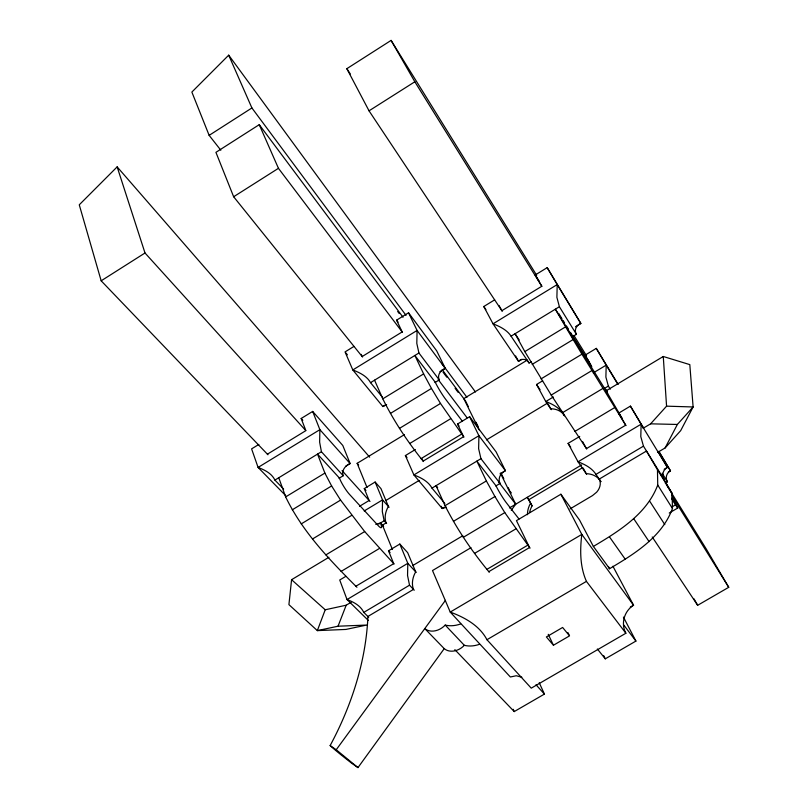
<?xml version="1.0" encoding="UTF-8"?>
<svg xmlns="http://www.w3.org/2000/svg" width="808" height="808" viewBox="0 0 808 808"><rect width="100%" height="100%" fill="white"/><g stroke="black" fill="none" stroke-linecap="round" stroke-linejoin="round"><path stroke-width="1.21" d="M328.886 557.298L291.577 579.7L288.911 604.626L317.342 630.614L345.925 629.432L366.579 625.059L338.037 626.21L317.342 630.614L325.22 609.777L346.198 605.202L351.339 602.142M338.037 626.21L346.198 605.202M609.252 568.862C634.3 554.056 661.924 537.098 672.458 508.515L672.115 493.425L661.207 474.811M488.789 571.66L529.563 547.531L516.453 520.645L560.883 494.233L579.589 520.12L593.375 546.43C618.827 531.3 646.834 514.029 657.732 485.042L657.47 469.781L646.481 451.026L599.193 479.114A13.696 10.686 -34.4 0 1 596.668 492.173L592.527 495.577L570.034 508.919M657.722 452.329L665.105 447.955L677.356 424.463L693.112 406.969L689.81 364.62L663.267 356.49L606.091 390.83L621.968 418.079M355.884 586.234L393.728 563.651L388.507 550.824L399.819 544.057L407.676 552.662L415.686 571.842A23.695 18.241 -42.5 0 0 413.484 589.396L367.913 616.464A265.317 184.567 -50.9 0 1 330.149 745.552A61.448 2.464 36.4 0 0 351.955 763.429L357.974 767.6L444.228 648.642A15.877 12.585 -44.1 0 0 464.317 645.309A28.351 22.513 -42.8 0 0 479.538 644.279M357.974 767.6L336.219 749.753L445.44 600.334M511.252 510.303L515.706 504.202L500.384 473.044M665.105 447.955L680.7 430.614L693.112 406.969L666.57 406.161L650.612 423.826L643.077 428.311M369.67 457.156L117.15 166.872L79.265 204.808L101.172 280.81L267.963 454.763M475.437 391.971L228.704 55.166L191.86 92.062L209.141 135.36L220.837 150.217M612.918 566.226L633.563 605.242C624.291 610.989 620.564 623.564 625.877 633.24L531.25 688.163L486.951 639.714C479.568 625.574 464.691 617.393 450.238 612.08L432.512 570.549L470.993 547.673M353.934 346.43L345.046 351.914L352.813 369.953L382.841 406.525L386.648 404.667M209.141 135.36L251.904 107.959L228.704 55.166M403.051 317.261L259.247 124.664L215.928 152.348L233.643 196.748L362.529 357.005M502.273 311.322L369.034 110.827L346.834 68.69L391.092 40.4L536.674 275.326M101.172 280.81L145.006 252.995L117.15 166.872M233.643 196.748L278.447 168.317L259.247 124.664M369.034 110.827L414.837 81.77L391.092 40.4M361.196 354.369L362.156 356.54L402.162 331.936L396.587 320.15L408.535 312.777L436.704 350.854L445.299 368.418L439.916 371.71M258.853 444.43L251.601 448.874L258.085 467.438L285.689 495.637M267.397 454.177L305.868 430.634L301.172 418.483L312.666 411.434L342.794 445.481L350.116 463.55L345.814 466.155M521.715 359.368L518.494 361.327L493.031 323.816L483.79 306.515L494.637 299.859M499.031 305.495L501.859 310.696L541.815 286.254L535.26 274.962L547.188 267.64L580.861 323.463L575.478 326.725M434.957 382.548L439.269 379.922C436.825 375.104 440.754 370.014 445.299 368.418L417.079 330.452L352.813 369.953C359.57 372.589 366.862 376.033 370.539 382.639L418.928 352.995L416.807 343.39L417.079 330.452L408.535 312.777M423.463 461.53C407.798 442.097 393.86 421.221 382.79 398.829L423.614 373.902L414.878 355.469L435.31 382.336A13.938 1.414 58.7 0 0 445.632 399.263L462.398 421.261M382.841 406.525L386.072 404.555M338.986 478.316L343.228 475.74C341.178 470.498 345.471 465.459 350.116 463.55L319.877 429.664L258.085 467.438C264.64 469.933 271.781 473.417 274.902 480.093L321.422 451.743L319.635 442.168L319.877 429.664L312.666 411.434M572.115 336.926L576.427 334.32C573.69 330.189 576.488 324.927 580.861 323.463L557.207 284.578L493.031 323.816C499.809 326.483 506.949 329.886 511.07 336.168L559.389 306.717L556.894 297.364L557.207 284.578L547.188 267.64M390.436 413.423L431.462 388.436L423.614 373.902M356.934 587.285C329.816 560.176 302.445 531.846 285.658 496.91L324.887 473.084L317.534 454.116L339.411 478.053A13.494 2.464 58.6 0 0 349.5 494.375L378.296 525.715A13.1 2.333 58.9 0 0 380.487 522.988L383.618 526.412M586.719 449.036L551.218 395.082L524.826 351.601L565.6 326.836L555.349 309.181L607.616 393.284M399.455 428.392L440.501 403.455L463.933 437.118M367.034 487.466L357.146 463.327L404.414 434.643M527.301 360.085L463.792 398.617L479.144 429.846M515.605 355.954L518.494 361.327C521.625 358.136 527.23 358.813 529.078 363.024L531.24 361.721M292.264 509.808L331.613 485.951L324.887 473.084M532.23 364.337L573.135 339.542L565.6 326.836M409.707 443.521L450.601 418.746M446.4 507.212L442.259 508.535L413.898 474.932L405.384 455.571L415.373 449.521M422.17 458.995L423.129 461.126L463.6 436.694L457.52 424.028L469.61 416.706L496.102 451.874L505.424 470.7C500.718 472.811 497.496 478.528 500.041 483.436L495.779 485.992M301.253 523.887L340.582 500.101L364.691 531.563L394.082 564.035M541.057 378.891L581.942 354.187L625.968 425.604M359.52 506.293L369.125 500.495L364.277 488.598L375.134 482.033L380.972 488.628L388.396 506.444A22.806 16.938 -41.3 0 0 386.113 522.938L382.447 525.129L392.415 549.49M551.298 409.676L545.774 401.536L536.542 384.487L542.633 380.81M591.537 366.337L585.043 355.177L596.284 348.379L618.14 384.325M421.059 458.621L461.62 434.128M312.504 538.986L351.662 515.383M551.218 395.082L591.9 370.559M364.196 510.959L382.548 499.889L389.123 507.252M553.329 396.991L545.774 401.536C553.106 404.232 560.419 408.424 564.277 415.494M593.254 372.932L606.202 365.125L596.284 348.379M385.749 500.566L419.17 480.427M486.456 439.895L547.592 403.071M500.071 473.902L505.424 470.7L478.922 435.714L413.898 474.932C420.877 477.589 428.25 481.305 431.977 488.113L480.942 458.681L478.629 448.703L478.922 435.714L469.61 416.706M325.866 554.894L364.691 531.563M562.56 412.666L602.889 388.436M378.8 523.998L384.154 520.776L382.315 511.605L382.548 499.889L375.134 482.033M604.131 388.618L608.363 386.072L605.889 377.094L606.202 365.125L617.736 384.093M489.294 572.266C472.266 551.712 457.106 529.543 445.056 505.687L486.376 480.942L476.851 461.136L496.031 485.84A13.999 1.434 59.1 0 0 506.364 502.778L518.989 518.978M444.4 507.252L442.259 508.535L441.249 506.283M341.097 571.418L379.457 548.44M574.902 431.411L614.726 407.555M345.854 576.336L339.734 580.003L347.026 599.556L368.397 620.504M586.618 474.266L578.053 461.802L568.095 443.39L579.74 436.431M582.528 441.511L586.446 448.612L625.705 425.18L618.686 413.13L630.422 406.111L643.562 428.018M453.44 521.332L494.94 496.536L486.376 480.942M412.736 565.56L462.792 535.734M509.434 507.939L581.659 464.903M463.307 537.32L504.798 512.605L530.048 548.147M529.604 512.545A23.816 18.604 -36.5 0 1 532.078 505.869L527.22 497.344L528.947 499.627L582.861 467.509M416.211 572.418L407.808 563.317L347.026 599.556C353.651 601.99 360.641 605.717 363.772 612.393L409.525 585.194L414.262 590.224M643.461 446.147L664.075 479.447C661.378 475.316 663.065 469.579 667.428 467.377L641.128 424.19L578.053 461.802C584.891 464.408 591.921 468.034 595.971 474.367L643.461 446.147L640.795 436.623L641.128 424.19L630.422 406.111M474.508 553.419L515.787 528.917M486.86 569.398L527.725 545.208M664.176 469.307L667.428 467.377L658.096 451.611M668.337 472.074L670.478 470.811L658.894 451.349M665.297 483.093L667.448 481.821C664.994 478.063 666.499 472.832 670.478 470.811L658.682 451.419M672.327 506.717L675.538 504.828L677.73 508.03L669.256 513.009M486.951 639.714L586.436 581.376C579.891 566.711 579.912 550.076 581.81 534.411L560.883 494.233M553.43 645.249L569.529 635.866L562.62 627.462L546.38 636.946L553.43 645.249L548.238 634.31M630.29 607.141L632.472 605.879M454.843 649.652L514.221 711.585L544.43 694.082L539.229 682.73M597.365 648.996L605.273 658.833L635.916 641.077L623.423 617.07M652.228 536.966L697.647 605.303L728.735 587.295L706.182 548.864L666.297 484.507M375.781 524.402L380.487 522.988M650.612 423.826L677.356 424.463M521.867 677.235L516.241 675.751L510.353 676.993L450.238 612.08L581.81 534.411L633.563 605.242M330.149 745.552L336.219 749.753M291.577 579.7L325.22 609.777M363.772 612.393L368.721 617.261M274.902 480.093L283.638 489.062M444.228 648.642L424.786 628.584A16.221 12.665 -43.9 0 0 445.208 625.079A28.967 22.674 -42.6 0 0 460.681 623.938M445.208 625.079L464.317 645.309M388.507 550.824L390.092 552.531M321.422 451.743L343.228 475.74M384.154 520.776L386.618 523.493M145.006 252.995L305.707 430.462M342.077 470.62L369.993 501.445M535.997 684.77L544.43 694.082M301.172 418.483L302.818 420.311M364.277 488.598L365.963 490.466M357.146 463.327L358.651 465.014M431.977 488.113L444.854 503.485M405.384 455.571L407 457.5M437.643 487.598L436.047 485.669L445.056 505.687M370.539 382.639L382.386 397.183M345.834 352.874L347.41 354.813M480.942 458.681L500.041 483.436M498.617 482.053L515.565 504.02M457.52 424.028L459.055 426.018M509.838 491.001L511.363 492.981M586.436 581.376L625.877 633.24M418.928 352.995L439.269 379.922M278.447 168.317L402.414 332.27M438.168 379.548L467.064 417.776M623.746 624.978L635.916 641.077M396.587 320.15L398.081 322.139M397.718 311.524L399.233 313.544M443.026 372.145L446.804 377.195M455.116 388.315L458.136 392.355M442.198 369.69L465.529 400.95L468.286 406.555M251.904 107.959L406.04 315.373M442.127 363.943L466.943 397.324M593.375 546.43L609.565 568.67L608.424 566.499M609.505 536.936L625.362 559.409M568.095 443.39L570.711 447.218M595.971 474.367L600.93 481.679M483.79 306.515L485.911 309.646M536.542 384.487L540.057 389.678M633.745 518.726L649.077 541.602M511.07 336.168L529.078 363.024M519.221 339.936L515.08 333.724L524.826 351.601M346.834 68.69L350.308 73.952M649.834 501.394L664.802 524.604M671.721 498.879L675.538 504.828M331.613 485.951L340.582 500.101M657.732 485.042L672.458 508.515M618.686 413.13L621.756 418.059M535.26 274.962L539.148 281.234M585.043 355.177L589.598 362.529M414.837 81.77L541.855 286.335M558.682 313.413L561.924 318.645M563.146 320.604L564.519 322.816M566.469 325.957L568.458 329.179M570.458 332.391L591.739 366.66M605.859 389.395L607.161 391.486M671.549 495.183L728.735 587.295M657.47 469.781L672.115 493.425M573.892 335.401L586.527 355.783M559.389 306.717L576.427 334.32M608.363 386.072L610.282 389.183M662.176 473.276L667.448 481.821M494.94 496.536L504.798 512.605M573.135 339.542L581.942 354.187M431.462 388.436L440.501 403.455M671.983 497.657L677.73 508.03M694.011 598.859L697.647 605.303M583.416 468.539L586.204 473.67A23.897 18.675 -34.9 0 1 600.788 481.467M548.107 404.02L550.692 408.787A23.058 17.311 -34.8 0 1 564.489 415.807M528.947 499.627L532.078 505.869M603.626 655.53L605.273 658.833M476.003 422.231L478.205 426.705M501.606 474.266L503.798 478.73M508.192 487.648L509.293 489.88M567.943 632.593L568.994 634.775M374.548 380.174L382.79 398.829M513.221 709.293L514.221 711.585M399.819 544.057L407.808 563.317L407.545 575.478L409.525 585.194M278.76 477.74L285.658 496.91M663.267 356.49L666.57 406.161M527.493 514.726A23.866 18.614 -36.5 0 1 530.351 503.596"/></g></svg>
